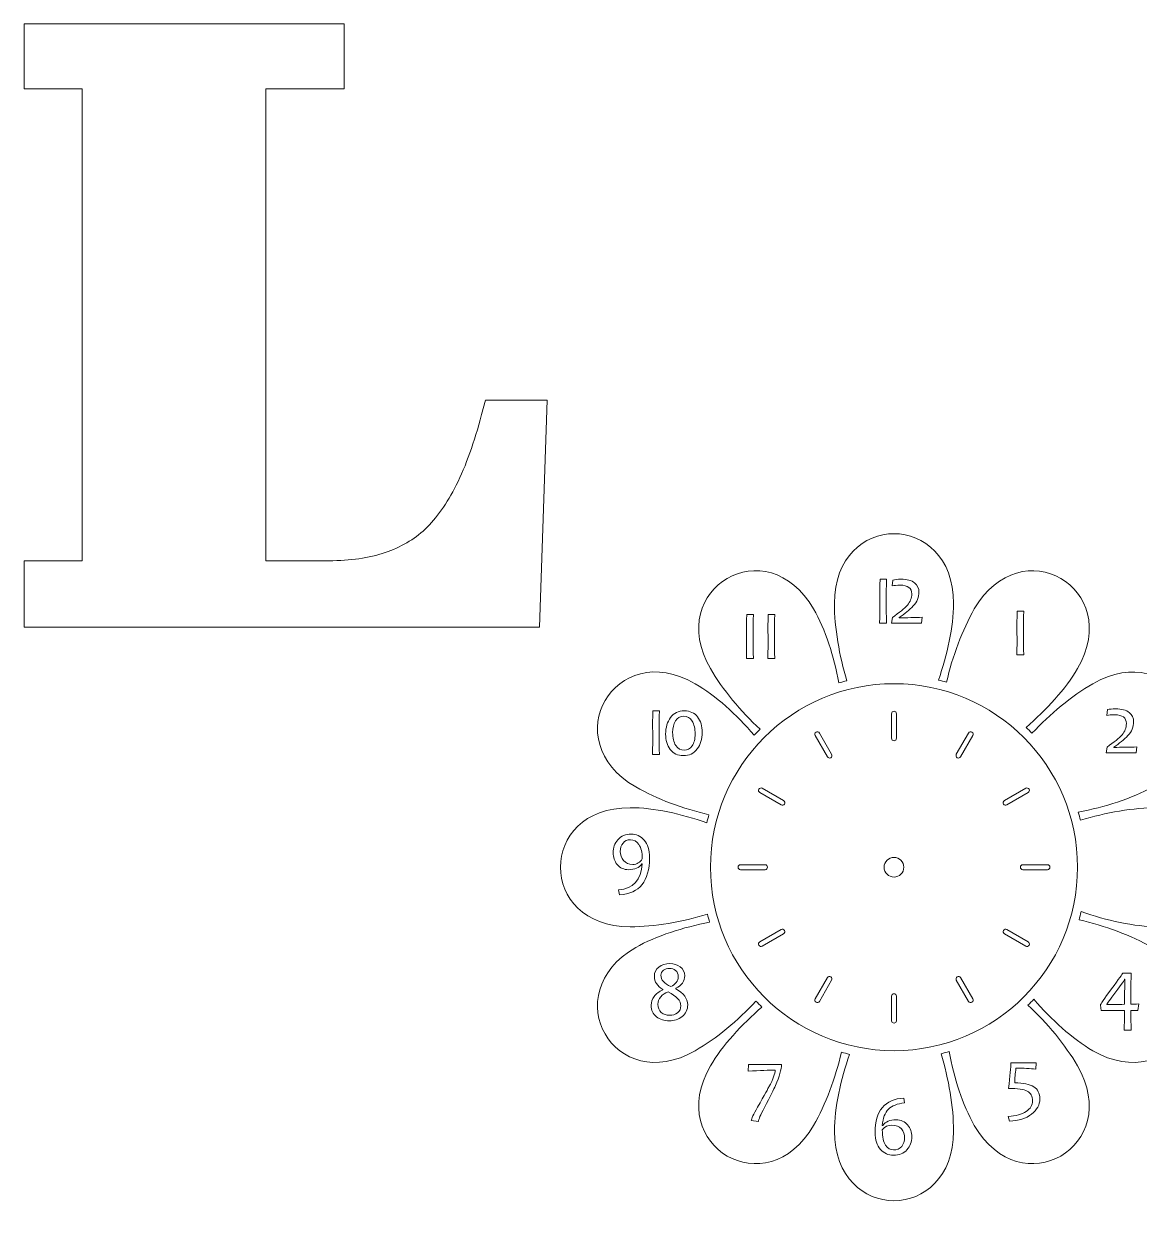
# Model space of a CAD drawing. Header units: inches. Extents: x -19.9 to 19.5, y -19.6 to 19.2.
# Drawn here: x -19.53 to 0.23, y -2.02 to 19.23 of the extents above; entities that cross this region are included whole.
import ezdxf

# ---------------------------------------------------------------- set-up
doc = ezdxf.new("R2010")
doc.units = ezdxf.units.IN
doc.header["$MEASUREMENT"] = 0
doc.layers.add('Layer 1', color=7, linetype='Continuous')

msp = doc.modelspace()

# ---------------------------------------------------------------- linework, layer by layer
at = {"layer": 'Layer 1', "color": 250, "lineweight": 20}
for points, knots in [([(-19.533, 8.89), (-19.533, 8.89), (-19.533, 9.725), (-19.533, 9.725), (-19.533, 9.725), (-18.503, 9.725), (-18.503, 9.725), (-18.503, 9.725), (-18.503, 18.083), (-18.503, 18.083), (-18.503, 18.083), (-19.533, 18.083), (-19.533, 18.083), (-19.533, 18.083), (-19.533, 19.23), (-19.533, 19.23), (-19.533, 19.23), (-13.865, 19.23), (-13.865, 19.23), (-13.865, 19.23), (-13.865, 18.083), (-13.865, 18.083), (-13.865, 18.083), (-15.249, 18.083), (-15.249, 18.083), (-15.249, 18.083), (-15.249, 9.725), (-15.249, 9.725), (-15.249, 9.725), (-14.133, 9.725), (-14.133, 9.725), (-13.757, 9.725), (-13.426, 9.773), (-13.14, 9.87), (-12.865, 9.963), (-12.629, 10.102), (-12.431, 10.286), (-12.227, 10.478), (-12.043, 10.738), (-11.88, 11.065), (-11.708, 11.408), (-11.559, 11.824), (-11.432, 12.313), (-11.432, 12.313), (-11.365, 12.57), (-11.365, 12.57), (-11.365, 12.57), (-10.271, 12.57), (-10.271, 12.57), (-10.271, 12.57), (-10.407, 8.548), (-10.407, 8.548), (-10.407, 8.548), (-19.533, 8.548), (-19.533, 8.548), (-19.533, 8.548), (-19.533, 8.89), (-19.533, 8.89)], [0, 0, 0, 0, 0.052632, 0.052632, 0.052632, 0.105263, 0.105263, 0.105263, 0.157895, 0.157895, 0.157895, 0.210526, 0.210526, 0.210526, 0.263158, 0.263158, 0.263158, 0.315789, 0.315789, 0.315789, 0.368421, 0.368421, 0.368421, 0.421053, 0.421053, 0.421053, 0.473684, 0.473684, 0.473684, 0.526316, 0.526316, 0.526316, 0.578947, 0.578947, 0.578947, 0.631579, 0.631579, 0.631579, 0.684211, 0.684211, 0.684211, 0.736842, 0.736842, 0.736842, 0.789474, 0.789474, 0.789474, 0.842105, 0.842105, 0.842105, 0.894737, 0.894737, 0.894737, 0.947368, 0.947368, 0.947368, 1, 1, 1, 1]), ([(-4.13, 7.548), (-2.336, 7.548), (-0.881, 6.093), (-0.881, 4.299), (-0.881, 2.504), (-2.336, 1.05), (-4.13, 1.05), (-5.925, 1.05), (-7.38, 2.504), (-7.38, 4.299), (-7.38, 6.093), (-5.925, 7.548), (-4.13, 7.548)], [0, 0, 0, 0, 0.25, 0.25, 0.25, 0.5, 0.5, 0.5, 0.75, 0.75, 0.75, 1, 1, 1, 1]), ([(-4.13, 7.061), (-4.13, 7.061), (-4.13, 7.061), (-4.13, 7.061), (-4.107, 7.061), (-4.087, 7.041), (-4.087, 7.017), (-4.087, 7.017), (-4.087, 6.582), (-4.087, 6.582), (-4.087, 6.558), (-4.107, 6.538), (-4.13, 6.538), (-4.13, 6.538), (-4.13, 6.538), (-4.13, 6.538), (-4.154, 6.538), (-4.174, 6.558), (-4.174, 6.582), (-4.174, 6.582), (-4.174, 7.017), (-4.174, 7.017), (-4.174, 7.041), (-4.154, 7.061), (-4.13, 7.061)], [0, 0, 0, 0, 0.125, 0.125, 0.125, 0.25, 0.25, 0.25, 0.375, 0.375, 0.375, 0.5, 0.5, 0.5, 0.625, 0.625, 0.625, 0.75, 0.75, 0.75, 0.875, 0.875, 0.875, 1, 1, 1, 1]), ([(-5.511, 6.691), (-5.511, 6.691), (-5.511, 6.691), (-5.511, 6.691), (-5.491, 6.703), (-5.464, 6.696), (-5.452, 6.675), (-5.452, 6.675), (-5.234, 6.298), (-5.234, 6.298), (-5.222, 6.277), (-5.229, 6.25), (-5.25, 6.238), (-5.25, 6.238), (-5.25, 6.238), (-5.25, 6.238), (-5.271, 6.226), (-5.298, 6.233), (-5.31, 6.254), (-5.31, 6.254), (-5.527, 6.631), (-5.527, 6.631), (-5.539, 6.652), (-5.532, 6.679), (-5.511, 6.691)], [0, 0, 0, 0, 0.125, 0.125, 0.125, 0.25, 0.25, 0.25, 0.375, 0.375, 0.375, 0.5, 0.5, 0.5, 0.625, 0.625, 0.625, 0.75, 0.75, 0.75, 0.875, 0.875, 0.875, 1, 1, 1, 1]), ([(-2.75, 6.691), (-2.75, 6.691), (-2.75, 6.691), (-2.75, 6.691), (-2.729, 6.679), (-2.722, 6.652), (-2.734, 6.631), (-2.734, 6.631), (-2.951, 6.254), (-2.951, 6.254), (-2.963, 6.233), (-2.99, 6.226), (-3.011, 6.238), (-3.011, 6.238), (-3.011, 6.238), (-3.011, 6.238), (-3.032, 6.25), (-3.039, 6.277), (-3.027, 6.298), (-3.027, 6.298), (-2.809, 6.675), (-2.809, 6.675), (-2.797, 6.696), (-2.77, 6.703), (-2.75, 6.691)], [0, 0, 0, 0, 0.125, 0.125, 0.125, 0.25, 0.25, 0.25, 0.375, 0.375, 0.375, 0.5, 0.5, 0.5, 0.625, 0.625, 0.625, 0.75, 0.75, 0.75, 0.875, 0.875, 0.875, 1, 1, 1, 1]), ([(-6.522, 5.68), (-6.522, 5.68), (-6.522, 5.68), (-6.522, 5.68), (-6.51, 5.701), (-6.484, 5.708), (-6.463, 5.696), (-6.463, 5.696), (-6.086, 5.478), (-6.086, 5.478), (-6.065, 5.466), (-6.058, 5.439), (-6.07, 5.418), (-6.07, 5.418), (-6.07, 5.418), (-6.07, 5.418), (-6.082, 5.398), (-6.109, 5.391), (-6.129, 5.403), (-6.129, 5.403), (-6.506, 5.62), (-6.506, 5.62), (-6.527, 5.632), (-6.534, 5.659), (-6.522, 5.68)], [0, 0, 0, 0, 0.125, 0.125, 0.125, 0.25, 0.25, 0.25, 0.375, 0.375, 0.375, 0.5, 0.5, 0.5, 0.625, 0.625, 0.625, 0.75, 0.75, 0.75, 0.875, 0.875, 0.875, 1, 1, 1, 1]), ([(-1.739, 5.68), (-1.739, 5.68), (-1.739, 5.68), (-1.739, 5.68), (-1.727, 5.659), (-1.734, 5.632), (-1.755, 5.62), (-1.755, 5.62), (-2.132, 5.403), (-2.132, 5.403), (-2.152, 5.391), (-2.179, 5.398), (-2.191, 5.418), (-2.191, 5.418), (-2.191, 5.418), (-2.191, 5.418), (-2.203, 5.439), (-2.196, 5.466), (-2.175, 5.478), (-2.175, 5.478), (-1.798, 5.696), (-1.798, 5.696), (-1.777, 5.708), (-1.751, 5.701), (-1.739, 5.68)], [0, 0, 0, 0, 0.125, 0.125, 0.125, 0.25, 0.25, 0.25, 0.375, 0.375, 0.375, 0.5, 0.5, 0.5, 0.625, 0.625, 0.625, 0.75, 0.75, 0.75, 0.875, 0.875, 0.875, 1, 1, 1, 1]), ([(-4.13, 4.473), (-4.034, 4.473), (-3.956, 4.395), (-3.956, 4.299), (-3.956, 4.203), (-4.034, 4.125), (-4.13, 4.125), (-4.227, 4.125), (-4.305, 4.203), (-4.305, 4.299), (-4.305, 4.395), (-4.227, 4.473), (-4.13, 4.473)], [0, 0, 0, 0, 0.25, 0.25, 0.25, 0.5, 0.5, 0.5, 0.75, 0.75, 0.75, 1, 1, 1, 1]), ([(-6.892, 4.299), (-6.892, 4.299), (-6.892, 4.299), (-6.892, 4.299), (-6.892, 4.323), (-6.873, 4.342), (-6.849, 4.342), (-6.849, 4.342), (-6.413, 4.342), (-6.413, 4.342), (-6.389, 4.342), (-6.37, 4.323), (-6.37, 4.299), (-6.37, 4.299), (-6.37, 4.299), (-6.37, 4.299), (-6.37, 4.275), (-6.389, 4.255), (-6.413, 4.255), (-6.413, 4.255), (-6.849, 4.255), (-6.849, 4.255), (-6.873, 4.255), (-6.892, 4.275), (-6.892, 4.299)], [0, 0, 0, 0, 0.125, 0.125, 0.125, 0.25, 0.25, 0.25, 0.375, 0.375, 0.375, 0.5, 0.5, 0.5, 0.625, 0.625, 0.625, 0.75, 0.75, 0.75, 0.875, 0.875, 0.875, 1, 1, 1, 1]), ([(-1.369, 4.299), (-1.369, 4.299), (-1.369, 4.299), (-1.369, 4.299), (-1.369, 4.275), (-1.388, 4.255), (-1.412, 4.255), (-1.412, 4.255), (-1.848, 4.255), (-1.848, 4.255), (-1.872, 4.255), (-1.891, 4.275), (-1.891, 4.299), (-1.891, 4.299), (-1.891, 4.299), (-1.891, 4.299), (-1.891, 4.323), (-1.872, 4.342), (-1.848, 4.342), (-1.848, 4.342), (-1.412, 4.342), (-1.412, 4.342), (-1.388, 4.342), (-1.369, 4.323), (-1.369, 4.299)], [0, 0, 0, 0, 0.125, 0.125, 0.125, 0.25, 0.25, 0.25, 0.375, 0.375, 0.375, 0.5, 0.5, 0.5, 0.625, 0.625, 0.625, 0.75, 0.75, 0.75, 0.875, 0.875, 0.875, 1, 1, 1, 1]), ([(-6.522, 2.918), (-6.522, 2.918), (-6.522, 2.918), (-6.522, 2.918), (-6.534, 2.939), (-6.527, 2.965), (-6.506, 2.977), (-6.506, 2.977), (-6.129, 3.195), (-6.129, 3.195), (-6.109, 3.207), (-6.082, 3.2), (-6.07, 3.179), (-6.07, 3.179), (-6.07, 3.179), (-6.07, 3.179), (-6.058, 3.158), (-6.065, 3.132), (-6.086, 3.12), (-6.086, 3.12), (-6.463, 2.902), (-6.463, 2.902), (-6.484, 2.89), (-6.51, 2.897), (-6.522, 2.918)], [0, 0, 0, 0, 0.125, 0.125, 0.125, 0.25, 0.25, 0.25, 0.375, 0.375, 0.375, 0.5, 0.5, 0.5, 0.625, 0.625, 0.625, 0.75, 0.75, 0.75, 0.875, 0.875, 0.875, 1, 1, 1, 1]), ([(-1.739, 2.918), (-1.739, 2.918), (-1.739, 2.918), (-1.739, 2.918), (-1.751, 2.897), (-1.777, 2.89), (-1.798, 2.902), (-1.798, 2.902), (-2.175, 3.12), (-2.175, 3.12), (-2.196, 3.132), (-2.203, 3.158), (-2.191, 3.179), (-2.191, 3.179), (-2.191, 3.179), (-2.191, 3.179), (-2.179, 3.2), (-2.152, 3.207), (-2.132, 3.195), (-2.132, 3.195), (-1.755, 2.977), (-1.755, 2.977), (-1.734, 2.965), (-1.727, 2.939), (-1.739, 2.918)], [0, 0, 0, 0, 0.125, 0.125, 0.125, 0.25, 0.25, 0.25, 0.375, 0.375, 0.375, 0.5, 0.5, 0.5, 0.625, 0.625, 0.625, 0.75, 0.75, 0.75, 0.875, 0.875, 0.875, 1, 1, 1, 1]), ([(-5.511, 1.907), (-5.511, 1.907), (-5.511, 1.907), (-5.511, 1.907), (-5.532, 1.919), (-5.539, 1.946), (-5.527, 1.966), (-5.527, 1.966), (-5.31, 2.344), (-5.31, 2.344), (-5.298, 2.364), (-5.271, 2.371), (-5.25, 2.359), (-5.25, 2.359), (-5.25, 2.359), (-5.25, 2.359), (-5.229, 2.347), (-5.222, 2.321), (-5.234, 2.3), (-5.234, 2.3), (-5.452, 1.923), (-5.452, 1.923), (-5.464, 1.902), (-5.491, 1.895), (-5.511, 1.907)], [0, 0, 0, 0, 0.125, 0.125, 0.125, 0.25, 0.25, 0.25, 0.375, 0.375, 0.375, 0.5, 0.5, 0.5, 0.625, 0.625, 0.625, 0.75, 0.75, 0.75, 0.875, 0.875, 0.875, 1, 1, 1, 1]), ([(-2.75, 1.907), (-2.75, 1.907), (-2.75, 1.907), (-2.75, 1.907), (-2.77, 1.895), (-2.797, 1.902), (-2.809, 1.923), (-2.809, 1.923), (-3.027, 2.3), (-3.027, 2.3), (-3.039, 2.321), (-3.032, 2.347), (-3.011, 2.359), (-3.011, 2.359), (-3.011, 2.359), (-3.011, 2.359), (-2.99, 2.371), (-2.963, 2.364), (-2.951, 2.344), (-2.951, 2.344), (-2.734, 1.966), (-2.734, 1.966), (-2.722, 1.946), (-2.729, 1.919), (-2.75, 1.907)], [0, 0, 0, 0, 0.125, 0.125, 0.125, 0.25, 0.25, 0.25, 0.375, 0.375, 0.375, 0.5, 0.5, 0.5, 0.625, 0.625, 0.625, 0.75, 0.75, 0.75, 0.875, 0.875, 0.875, 1, 1, 1, 1]), ([(-4.13, 1.537), (-4.13, 1.537), (-4.13, 1.537), (-4.13, 1.537), (-4.154, 1.537), (-4.174, 1.556), (-4.174, 1.58), (-4.174, 1.58), (-4.174, 2.016), (-4.174, 2.016), (-4.174, 2.04), (-4.154, 2.059), (-4.13, 2.059), (-4.13, 2.059), (-4.13, 2.059), (-4.13, 2.059), (-4.107, 2.059), (-4.087, 2.04), (-4.087, 2.016), (-4.087, 2.016), (-4.087, 1.58), (-4.087, 1.58), (-4.087, 1.556), (-4.107, 1.537), (-4.13, 1.537)], [0, 0, 0, 0, 0.125, 0.125, 0.125, 0.25, 0.25, 0.25, 0.375, 0.375, 0.375, 0.5, 0.5, 0.5, 0.625, 0.625, 0.625, 0.75, 0.75, 0.75, 0.875, 0.875, 0.875, 1, 1, 1, 1])]:
    msp.add_open_spline(points, degree=3, knots=knots, dxfattribs=at)
at = {"layer": 'Layer 1', "color": 250, "lineweight": 9}
for points, knots in [([(-3.344, 7.612), (-3.295, 7.601), (-3.248, 7.589), (-3.2, 7.575), (-3.096, 8.026), (-2.923, 8.499), (-2.708, 8.872), (-1.886, 10.296), (-0.058, 9.243), (-0.881, 7.817), (-1.089, 7.457), (-1.434, 7.083), (-1.793, 6.774), (-1.757, 6.74), (-1.722, 6.706), (-1.687, 6.67), (-1.372, 7.009), (-0.985, 7.332), (-0.612, 7.548), (0.812, 8.37), (1.868, 6.545), (0.443, 5.721), (0.082, 5.513), (-0.403, 5.362), (-0.867, 5.274), (-0.853, 5.227), (-0.84, 5.179), (-0.828, 5.131), (-0.386, 5.267), (0.11, 5.353), (0.541, 5.353), (2.185, 5.354), (2.187, 3.244), (0.541, 3.244), (0.125, 3.244), (-0.371, 3.356), (-0.817, 3.512), (-0.828, 3.464), (-0.841, 3.416), (-0.854, 3.368), (-0.403, 3.265), (0.07, 3.092), (0.443, 2.876), (1.866, 2.054), (0.814, 0.227), (-0.612, 1.05), (-0.972, 1.258), (-1.346, 1.602), (-1.655, 1.961), (-1.689, 1.925), (-1.724, 1.89), (-1.759, 1.856), (-1.42, 1.54), (-1.097, 1.154), (-0.881, 0.78), (-0.059, -0.643), (-1.885, -1.7), (-2.708, -0.274), (-2.916, 0.086), (-3.067, 0.571), (-3.155, 1.036), (-3.202, 1.022), (-3.25, 1.009), (-3.298, 0.996), (-3.162, 0.554), (-3.076, 0.058), (-3.076, -0.373), (-3.076, -2.017), (-5.185, -2.019), (-5.185, -0.373), (-5.185, 0.043), (-5.074, 0.539), (-4.917, 0.985), (-4.966, 0.997), (-5.013, 1.009), (-5.061, 1.022), (-5.165, 0.572), (-5.338, 0.099), (-5.553, -0.274), (-6.375, -1.698), (-8.203, -0.645), (-7.38, 0.78), (-7.172, 1.141), (-6.827, 1.515), (-6.468, 1.823), (-6.504, 1.857), (-6.539, 1.892), (-6.574, 1.927), (-6.889, 1.588), (-7.276, 1.265), (-7.649, 1.05), (-9.073, 0.227), (-10.129, 2.053), (-8.704, 2.876), (-8.343, 3.084), (-7.858, 3.236), (-7.394, 3.323), (-7.408, 3.371), (-7.421, 3.418), (-7.433, 3.466), (-7.875, 3.331), (-8.371, 3.244), (-8.802, 3.244), (-10.446, 3.244), (-10.448, 5.353), (-8.802, 5.353), (-8.386, 5.354), (-7.89, 5.242), (-7.444, 5.086), (-7.433, 5.134), (-7.42, 5.182), (-7.407, 5.229), (-7.858, 5.333), (-8.331, 5.506), (-8.704, 5.721), (-10.127, 6.543), (-9.075, 8.371), (-7.649, 7.548), (-7.289, 7.34), (-6.915, 6.995), (-6.606, 6.636), (-6.572, 6.672), (-6.537, 6.708), (-6.502, 6.742), (-6.841, 7.057), (-7.164, 7.444), (-7.38, 7.817), (-8.202, 9.241), (-6.376, 10.297), (-5.553, 8.872), (-5.345, 8.512), (-5.194, 8.027), (-5.106, 7.562), (-5.059, 7.576), (-5.011, 7.589), (-4.963, 7.601), (-5.099, 8.044), (-5.185, 8.54), (-5.185, 8.97), (-5.185, 10.614), (-3.076, 10.617), (-3.076, 8.97), (-3.076, 8.555), (-3.187, 8.059), (-3.344, 7.612)], [0, 0, 0, 0, 0.020833, 0.020833, 0.020833, 0.041667, 0.041667, 0.041667, 0.0625, 0.0625, 0.0625, 0.083333, 0.083333, 0.083333, 0.104167, 0.104167, 0.104167, 0.125, 0.125, 0.125, 0.145833, 0.145833, 0.145833, 0.166667, 0.166667, 0.166667, 0.1875, 0.1875, 0.1875, 0.208333, 0.208333, 0.208333, 0.229167, 0.229167, 0.229167, 0.25, 0.25, 0.25, 0.270833, 0.270833, 0.270833, 0.291667, 0.291667, 0.291667, 0.3125, 0.3125, 0.3125, 0.333333, 0.333333, 0.333333, 0.354167, 0.354167, 0.354167, 0.375, 0.375, 0.375, 0.395833, 0.395833, 0.395833, 0.416667, 0.416667, 0.416667, 0.4375, 0.4375, 0.4375, 0.458333, 0.458333, 0.458333, 0.479167, 0.479167, 0.479167, 0.5, 0.5, 0.5, 0.520833, 0.520833, 0.520833, 0.541667, 0.541667, 0.541667, 0.5625, 0.5625, 0.5625, 0.583333, 0.583333, 0.583333, 0.604167, 0.604167, 0.604167, 0.625, 0.625, 0.625, 0.645833, 0.645833, 0.645833, 0.666667, 0.666667, 0.666667, 0.6875, 0.6875, 0.6875, 0.708333, 0.708333, 0.708333, 0.729167, 0.729167, 0.729167, 0.75, 0.75, 0.75, 0.770833, 0.770833, 0.770833, 0.791667, 0.791667, 0.791667, 0.8125, 0.8125, 0.8125, 0.833333, 0.833333, 0.833333, 0.854167, 0.854167, 0.854167, 0.875, 0.875, 0.875, 0.895833, 0.895833, 0.895833, 0.916667, 0.916667, 0.916667, 0.9375, 0.9375, 0.9375, 0.958333, 0.958333, 0.958333, 0.979167, 0.979167, 0.979167, 1, 1, 1, 1]), ([(-4.261, 8.622), (-4.261, 8.622), (-4.386, 8.622), (-4.386, 8.622), (-4.372, 8.883), (-4.389, 9.141), (-4.378, 9.398), (-4.378, 9.398), (-4.261, 9.398), (-4.261, 9.398), (-4.269, 9.14), (-4.273, 8.88), (-4.261, 8.622)], [0, 0, 0, 0, 0.25, 0.25, 0.25, 0.5, 0.5, 0.5, 0.75, 0.75, 0.75, 1, 1, 1, 1]), ([(-3.629, 8.725), (-3.629, 8.725), (-3.644, 8.622), (-3.644, 8.622), (-3.644, 8.622), (-4.173, 8.622), (-4.173, 8.622), (-4.173, 8.622), (-4.159, 8.721), (-4.159, 8.721), (-4.033, 8.807), (-3.944, 8.88), (-3.893, 8.938), (-3.842, 8.996), (-3.816, 9.063), (-3.816, 9.139), (-3.816, 9.241), (-3.885, 9.293), (-4.022, 9.293), (-4.081, 9.293), (-4.128, 9.289), (-4.162, 9.281), (-4.162, 9.281), (-4.148, 9.384), (-4.148, 9.384), (-4.112, 9.394), (-4.065, 9.398), (-4.006, 9.398), (-3.898, 9.398), (-3.818, 9.377), (-3.766, 9.333), (-3.714, 9.289), (-3.688, 9.236), (-3.688, 9.173), (-3.688, 9.08), (-3.722, 8.997), (-3.79, 8.925), (-3.858, 8.853), (-3.941, 8.785), (-4.039, 8.722), (-4.039, 8.722), (-4.039, 8.716), (-4.039, 8.716), (-3.901, 8.716), (-3.764, 8.719), (-3.629, 8.725)], [0, 0, 0, 0, 0.066667, 0.066667, 0.066667, 0.133333, 0.133333, 0.133333, 0.2, 0.2, 0.2, 0.266667, 0.266667, 0.266667, 0.333333, 0.333333, 0.333333, 0.4, 0.4, 0.4, 0.466667, 0.466667, 0.466667, 0.533333, 0.533333, 0.533333, 0.6, 0.6, 0.6, 0.666667, 0.666667, 0.666667, 0.733333, 0.733333, 0.733333, 0.8, 0.8, 0.8, 0.866667, 0.866667, 0.866667, 0.933333, 0.933333, 0.933333, 1, 1, 1, 1]), ([(-6.619, 7.997), (-6.619, 7.997), (-6.744, 7.997), (-6.744, 7.997), (-6.731, 8.258), (-6.748, 8.516), (-6.736, 8.774), (-6.736, 8.774), (-6.619, 8.774), (-6.619, 8.774), (-6.627, 8.515), (-6.631, 8.256), (-6.619, 7.997)], [0, 0, 0, 0, 0.25, 0.25, 0.25, 0.5, 0.5, 0.5, 0.75, 0.75, 0.75, 1, 1, 1, 1]), ([(-6.241, 7.997), (-6.241, 7.997), (-6.365, 7.997), (-6.365, 7.997), (-6.352, 8.258), (-6.369, 8.516), (-6.357, 8.774), (-6.357, 8.774), (-6.241, 8.774), (-6.241, 8.774), (-6.249, 8.515), (-6.252, 8.256), (-6.241, 7.997)], [0, 0, 0, 0, 0.25, 0.25, 0.25, 0.5, 0.5, 0.5, 0.75, 0.75, 0.75, 1, 1, 1, 1]), ([(-1.832, 8.058), (-1.832, 8.058), (-1.957, 8.058), (-1.957, 8.058), (-1.944, 8.319), (-1.961, 8.577), (-1.949, 8.834), (-1.949, 8.834), (-1.832, 8.834), (-1.832, 8.834), (-1.841, 8.576), (-1.844, 8.316), (-1.832, 8.058)], [0, 0, 0, 0, 0.25, 0.25, 0.25, 0.5, 0.5, 0.5, 0.75, 0.75, 0.75, 1, 1, 1, 1]), ([(-8.282, 6.293), (-8.282, 6.293), (-8.407, 6.293), (-8.407, 6.293), (-8.394, 6.554), (-8.411, 6.812), (-8.399, 7.069), (-8.399, 7.069), (-8.282, 7.069), (-8.282, 7.069), (-8.291, 6.811), (-8.294, 6.551), (-8.282, 6.293)], [0, 0, 0, 0, 0.25, 0.25, 0.25, 0.5, 0.5, 0.5, 0.75, 0.75, 0.75, 1, 1, 1, 1]), ([(-7.527, 6.685), (-7.527, 6.568), (-7.556, 6.471), (-7.614, 6.392), (-7.672, 6.313), (-7.753, 6.274), (-7.859, 6.274), (-7.96, 6.274), (-8.038, 6.31), (-8.092, 6.382), (-8.146, 6.454), (-8.173, 6.545), (-8.173, 6.657), (-8.173, 6.774), (-8.144, 6.871), (-8.086, 6.95), (-8.028, 7.029), (-7.946, 7.068), (-7.841, 7.068), (-7.74, 7.068), (-7.662, 7.032), (-7.608, 6.96), (-7.554, 6.888), (-7.527, 6.797), (-7.527, 6.685)], [0, 0, 0, 0, 0.125, 0.125, 0.125, 0.25, 0.25, 0.25, 0.375, 0.375, 0.375, 0.5, 0.5, 0.5, 0.625, 0.625, 0.625, 0.75, 0.75, 0.75, 0.875, 0.875, 0.875, 1, 1, 1, 1]), ([(0.171, 6.429), (0.171, 6.429), (0.157, 6.327), (0.157, 6.327), (0.157, 6.327), (-0.373, 6.327), (-0.373, 6.327), (-0.373, 6.327), (-0.359, 6.425), (-0.359, 6.425), (-0.233, 6.512), (-0.144, 6.584), (-0.093, 6.642), (-0.042, 6.7), (-0.016, 6.767), (-0.016, 6.843), (-0.016, 6.946), (-0.085, 6.997), (-0.222, 6.997), (-0.281, 6.997), (-0.328, 6.993), (-0.362, 6.986), (-0.362, 6.986), (-0.348, 7.089), (-0.348, 7.089), (-0.312, 7.098), (-0.265, 7.103), (-0.206, 7.103), (-0.098, 7.103), (-0.018, 7.081), (0.034, 7.037), (0.086, 6.994), (0.112, 6.94), (0.112, 6.878), (0.112, 6.784), (0.078, 6.701), (0.01, 6.629), (-0.058, 6.557), (-0.141, 6.49), (-0.239, 6.426), (-0.239, 6.426), (-0.239, 6.421), (-0.239, 6.421), (-0.101, 6.421), (0.036, 6.424), (0.171, 6.429)], [0, 0, 0, 0, 0.066667, 0.066667, 0.066667, 0.133333, 0.133333, 0.133333, 0.2, 0.2, 0.2, 0.266667, 0.266667, 0.266667, 0.333333, 0.333333, 0.333333, 0.4, 0.4, 0.4, 0.466667, 0.466667, 0.466667, 0.533333, 0.533333, 0.533333, 0.6, 0.6, 0.6, 0.666667, 0.666667, 0.666667, 0.733333, 0.733333, 0.733333, 0.8, 0.8, 0.8, 0.866667, 0.866667, 0.866667, 0.933333, 0.933333, 0.933333, 1, 1, 1, 1]), ([(-7.65, 6.656), (-7.65, 6.752), (-7.669, 6.829), (-7.705, 6.887), (-7.742, 6.945), (-7.792, 6.973), (-7.856, 6.972), (-7.918, 6.972), (-7.965, 6.945), (-7.999, 6.889), (-8.033, 6.835), (-8.049, 6.767), (-8.049, 6.686), (-8.049, 6.59), (-8.031, 6.513), (-7.995, 6.455), (-7.958, 6.398), (-7.908, 6.369), (-7.844, 6.37), (-7.787, 6.37), (-7.741, 6.395), (-7.705, 6.446), (-7.669, 6.496), (-7.65, 6.567), (-7.65, 6.656)], [0, 0, 0, 0, 0.125, 0.125, 0.125, 0.25, 0.25, 0.25, 0.375, 0.375, 0.375, 0.5, 0.5, 0.5, 0.625, 0.625, 0.625, 0.75, 0.75, 0.75, 0.875, 0.875, 0.875, 1, 1, 1, 1]), ([(-8.459, 4.466), (-8.459, 4.051), (-8.635, 3.833), (-8.988, 3.812), (-8.988, 3.812), (-9.009, 3.898), (-9.009, 3.898), (-8.744, 3.916), (-8.603, 4.07), (-8.587, 4.359), (-8.587, 4.359), (-8.594, 4.359), (-8.594, 4.359), (-8.643, 4.289), (-8.721, 4.255), (-8.827, 4.255), (-8.913, 4.255), (-8.981, 4.284), (-9.03, 4.344), (-9.079, 4.404), (-9.103, 4.475), (-9.103, 4.557), (-9.103, 4.645), (-9.075, 4.721), (-9.019, 4.786), (-8.962, 4.851), (-8.884, 4.884), (-8.782, 4.884), (-8.692, 4.884), (-8.616, 4.849), (-8.553, 4.778), (-8.49, 4.708), (-8.459, 4.604), (-8.459, 4.466)], [0, 0, 0, 0, 0.090909, 0.090909, 0.090909, 0.181818, 0.181818, 0.181818, 0.272727, 0.272727, 0.272727, 0.363636, 0.363636, 0.363636, 0.454545, 0.454545, 0.454545, 0.545455, 0.545455, 0.545455, 0.636364, 0.636364, 0.636364, 0.727273, 0.727273, 0.727273, 0.818182, 0.818182, 0.818182, 0.909091, 0.909091, 0.909091, 1, 1, 1, 1]), ([(-8.586, 4.449), (-8.586, 4.561), (-8.606, 4.645), (-8.648, 4.701), (-8.689, 4.757), (-8.738, 4.785), (-8.794, 4.785), (-8.851, 4.785), (-8.896, 4.765), (-8.928, 4.725), (-8.961, 4.684), (-8.977, 4.636), (-8.977, 4.579), (-8.977, 4.517), (-8.957, 4.464), (-8.918, 4.417), (-8.88, 4.371), (-8.825, 4.348), (-8.756, 4.348), (-8.682, 4.348), (-8.625, 4.382), (-8.586, 4.449)], [0, 0, 0, 0, 0.142857, 0.142857, 0.142857, 0.285714, 0.285714, 0.285714, 0.428571, 0.428571, 0.428571, 0.571429, 0.571429, 0.571429, 0.714286, 0.714286, 0.714286, 0.857143, 0.857143, 0.857143, 1, 1, 1, 1]), ([(-4.13, 4.473), (-4.034, 4.473), (-3.956, 4.395), (-3.956, 4.299), (-3.956, 4.203), (-4.034, 4.125), (-4.13, 4.125), (-4.227, 4.125), (-4.305, 4.203), (-4.305, 4.299), (-4.305, 4.395), (-4.227, 4.473), (-4.13, 4.473)], [0, 0, 0, 0, 0.25, 0.25, 0.25, 0.5, 0.5, 0.5, 0.75, 0.75, 0.75, 1, 1, 1, 1]), ([(-7.783, 1.864), (-7.783, 1.774), (-7.815, 1.704), (-7.88, 1.654), (-7.945, 1.604), (-8.022, 1.579), (-8.111, 1.579), (-8.197, 1.579), (-8.272, 1.603), (-8.336, 1.651), (-8.399, 1.7), (-8.43, 1.767), (-8.43, 1.853), (-8.43, 1.91), (-8.412, 1.963), (-8.376, 2.011), (-8.34, 2.059), (-8.289, 2.097), (-8.222, 2.125), (-8.222, 2.125), (-8.222, 2.133), (-8.222, 2.133), (-8.323, 2.195), (-8.373, 2.271), (-8.373, 2.362), (-8.373, 2.435), (-8.346, 2.492), (-8.292, 2.531), (-8.239, 2.571), (-8.175, 2.591), (-8.101, 2.591), (-8.029, 2.591), (-7.967, 2.572), (-7.914, 2.534), (-7.861, 2.496), (-7.835, 2.444), (-7.835, 2.378), (-7.835, 2.333), (-7.849, 2.29), (-7.877, 2.248), (-7.905, 2.207), (-7.944, 2.176), (-7.995, 2.156), (-7.995, 2.156), (-7.995, 2.148), (-7.995, 2.148), (-7.854, 2.068), (-7.783, 1.974), (-7.783, 1.864)], [0, 0, 0, 0, 0.0625, 0.0625, 0.0625, 0.125, 0.125, 0.125, 0.1875, 0.1875, 0.1875, 0.25, 0.25, 0.25, 0.3125, 0.3125, 0.3125, 0.375, 0.375, 0.375, 0.4375, 0.4375, 0.4375, 0.5, 0.5, 0.5, 0.5625, 0.5625, 0.5625, 0.625, 0.625, 0.625, 0.6875, 0.6875, 0.6875, 0.75, 0.75, 0.75, 0.8125, 0.8125, 0.8125, 0.875, 0.875, 0.875, 0.9375, 0.9375, 0.9375, 1, 1, 1, 1]), ([(-7.951, 2.362), (-7.951, 2.409), (-7.966, 2.445), (-7.997, 2.47), (-8.027, 2.496), (-8.063, 2.508), (-8.106, 2.508), (-8.146, 2.508), (-8.181, 2.497), (-8.211, 2.475), (-8.242, 2.453), (-8.257, 2.423), (-8.257, 2.385), (-8.257, 2.306), (-8.199, 2.239), (-8.084, 2.184), (-7.995, 2.223), (-7.951, 2.283), (-7.951, 2.362)], [0, 0, 0, 0, 0.166667, 0.166667, 0.166667, 0.333333, 0.333333, 0.333333, 0.5, 0.5, 0.5, 0.666667, 0.666667, 0.666667, 0.833333, 0.833333, 0.833333, 1, 1, 1, 1]), ([(0.203, 1.879), (0.203, 1.879), (0.188, 1.764), (0.188, 1.764), (0.188, 1.764), (0.061, 1.764), (0.061, 1.764), (0.061, 1.674), (0.064, 1.556), (0.07, 1.411), (0.07, 1.411), (-0.055, 1.411), (-0.055, 1.411), (-0.051, 1.537), (-0.049, 1.654), (-0.049, 1.764), (-0.049, 1.764), (-0.462, 1.764), (-0.462, 1.764), (-0.462, 1.764), (-0.477, 1.856), (-0.477, 1.856), (-0.477, 1.869), (-0.411, 1.965), (-0.279, 2.143), (-0.148, 2.322), (-0.082, 2.415), (-0.082, 2.422), (-0.082, 2.422), (0.07, 2.422), (0.07, 2.422), (0.064, 2.312), (0.061, 2.128), (0.061, 1.871), (0.106, 1.871), (0.153, 1.874), (0.203, 1.879)], [0, 0, 0, 0, 0.083333, 0.083333, 0.083333, 0.166667, 0.166667, 0.166667, 0.25, 0.25, 0.25, 0.333333, 0.333333, 0.333333, 0.416667, 0.416667, 0.416667, 0.5, 0.5, 0.5, 0.583333, 0.583333, 0.583333, 0.666667, 0.666667, 0.666667, 0.75, 0.75, 0.75, 0.833333, 0.833333, 0.833333, 0.916667, 0.916667, 0.916667, 1, 1, 1, 1]), ([(-0.042, 2.318), (-0.042, 2.318), (-0.047, 2.318), (-0.047, 2.318), (-0.047, 2.305), (-0.1, 2.229), (-0.204, 2.091), (-0.309, 1.953), (-0.361, 1.88), (-0.361, 1.872), (-0.361, 1.872), (-0.361, 1.866), (-0.361, 1.866), (-0.275, 1.866), (-0.172, 1.868), (-0.05, 1.872), (-0.049, 2.022), (-0.046, 2.171), (-0.042, 2.318)], [0, 0, 0, 0, 0.166667, 0.166667, 0.166667, 0.333333, 0.333333, 0.333333, 0.5, 0.5, 0.5, 0.666667, 0.666667, 0.666667, 0.833333, 0.833333, 0.833333, 1, 1, 1, 1]), ([(-7.904, 1.845), (-7.904, 1.936), (-7.98, 2.019), (-8.13, 2.092), (-8.183, 2.074), (-8.226, 2.045), (-8.26, 2.004), (-8.294, 1.964), (-8.311, 1.919), (-8.311, 1.872), (-8.311, 1.809), (-8.29, 1.761), (-8.25, 1.727), (-8.209, 1.693), (-8.16, 1.676), (-8.104, 1.676), (-8.05, 1.676), (-8.003, 1.691), (-7.964, 1.721), (-7.924, 1.752), (-7.904, 1.793), (-7.904, 1.845)], [0, 0, 0, 0, 0.142857, 0.142857, 0.142857, 0.285714, 0.285714, 0.285714, 0.428571, 0.428571, 0.428571, 0.571429, 0.571429, 0.571429, 0.714286, 0.714286, 0.714286, 0.857143, 0.857143, 0.857143, 1, 1, 1, 1]), ([(-6.123, 0.806), (-6.123, 0.716), (-6.158, 0.592), (-6.228, 0.434), (-6.258, 0.368), (-6.323, 0.239), (-6.424, 0.045), (-6.494, -0.089), (-6.529, -0.173), (-6.529, -0.205), (-6.529, -0.205), (-6.657, -0.189), (-6.657, -0.189), (-6.657, -0.158), (-6.621, -0.079), (-6.547, 0.049), (-6.42, 0.273), (-6.353, 0.393), (-6.344, 0.409), (-6.271, 0.549), (-6.234, 0.647), (-6.234, 0.705), (-6.339, 0.705), (-6.498, 0.698), (-6.712, 0.686), (-6.712, 0.686), (-6.708, 0.806), (-6.708, 0.806), (-6.708, 0.806), (-6.123, 0.806), (-6.123, 0.806)], [0, 0, 0, 0, 0.1, 0.1, 0.1, 0.2, 0.2, 0.2, 0.3, 0.3, 0.3, 0.4, 0.4, 0.4, 0.5, 0.5, 0.5, 0.6, 0.6, 0.6, 0.7, 0.7, 0.7, 0.8, 0.8, 0.8, 0.9, 0.9, 0.9, 1, 1, 1, 1]), ([(-1.548, 0.194), (-1.548, 0.094), (-1.597, 0.005), (-1.695, -0.073), (-1.793, -0.151), (-1.923, -0.193), (-2.087, -0.199), (-2.087, -0.199), (-2.107, -0.113), (-2.107, -0.113), (-1.973, -0.105), (-1.868, -0.076), (-1.791, -0.027), (-1.715, 0.023), (-1.677, 0.086), (-1.677, 0.161), (-1.677, 0.243), (-1.708, 0.3), (-1.77, 0.333), (-1.832, 0.366), (-1.942, 0.382), (-2.102, 0.382), (-2.075, 0.604), (-2.061, 0.756), (-2.061, 0.837), (-2.061, 0.837), (-1.615, 0.837), (-1.615, 0.837), (-1.615, 0.837), (-1.62, 0.721), (-1.62, 0.721), (-1.719, 0.734), (-1.836, 0.741), (-1.971, 0.741), (-1.984, 0.648), (-1.991, 0.561), (-1.991, 0.48), (-1.841, 0.48), (-1.73, 0.457), (-1.657, 0.412), (-1.584, 0.366), (-1.548, 0.294), (-1.548, 0.194)], [0, 0, 0, 0, 0.071429, 0.071429, 0.071429, 0.142857, 0.142857, 0.142857, 0.214286, 0.214286, 0.214286, 0.285714, 0.285714, 0.285714, 0.357143, 0.357143, 0.357143, 0.428571, 0.428571, 0.428571, 0.5, 0.5, 0.5, 0.571429, 0.571429, 0.571429, 0.642857, 0.642857, 0.642857, 0.714286, 0.714286, 0.714286, 0.785714, 0.785714, 0.785714, 0.857143, 0.857143, 0.857143, 0.928571, 0.928571, 0.928571, 1, 1, 1, 1]), ([(-3.815, -0.474), (-3.815, -0.563), (-3.844, -0.639), (-3.901, -0.704), (-3.958, -0.768), (-4.038, -0.801), (-4.142, -0.801), (-4.231, -0.801), (-4.307, -0.767), (-4.37, -0.699), (-4.433, -0.63), (-4.464, -0.53), (-4.464, -0.398), (-4.464, -0.013), (-4.294, 0.19), (-3.954, 0.211), (-3.954, 0.211), (-3.944, 0.126), (-3.944, 0.126), (-4.073, 0.113), (-4.168, 0.075), (-4.229, 0.013), (-4.29, -0.05), (-4.326, -0.145), (-4.337, -0.272), (-4.337, -0.272), (-4.329, -0.272), (-4.329, -0.272), (-4.282, -0.208), (-4.204, -0.175), (-4.094, -0.175), (-4.007, -0.175), (-3.938, -0.205), (-3.889, -0.264), (-3.84, -0.323), (-3.815, -0.393), (-3.815, -0.474)], [0, 0, 0, 0, 0.083333, 0.083333, 0.083333, 0.166667, 0.166667, 0.166667, 0.25, 0.25, 0.25, 0.333333, 0.333333, 0.333333, 0.416667, 0.416667, 0.416667, 0.5, 0.5, 0.5, 0.583333, 0.583333, 0.583333, 0.666667, 0.666667, 0.666667, 0.75, 0.75, 0.75, 0.833333, 0.833333, 0.833333, 0.916667, 0.916667, 0.916667, 1, 1, 1, 1]), ([(-3.942, -0.496), (-3.942, -0.433), (-3.961, -0.38), (-3.999, -0.335), (-4.037, -0.29), (-4.093, -0.268), (-4.167, -0.268), (-4.237, -0.268), (-4.294, -0.297), (-4.337, -0.353), (-4.337, -0.478), (-4.319, -0.569), (-4.281, -0.624), (-4.243, -0.679), (-4.196, -0.707), (-4.139, -0.707), (-4.078, -0.707), (-4.029, -0.686), (-3.994, -0.644), (-3.959, -0.603), (-3.942, -0.553), (-3.942, -0.496)], [0, 0, 0, 0, 0.142857, 0.142857, 0.142857, 0.285714, 0.285714, 0.285714, 0.428571, 0.428571, 0.428571, 0.571429, 0.571429, 0.571429, 0.714286, 0.714286, 0.714286, 0.857143, 0.857143, 0.857143, 1, 1, 1, 1])]:
    msp.add_open_spline(points, degree=3, knots=knots, dxfattribs=at)

doc.saveas('drawing.dxf')
